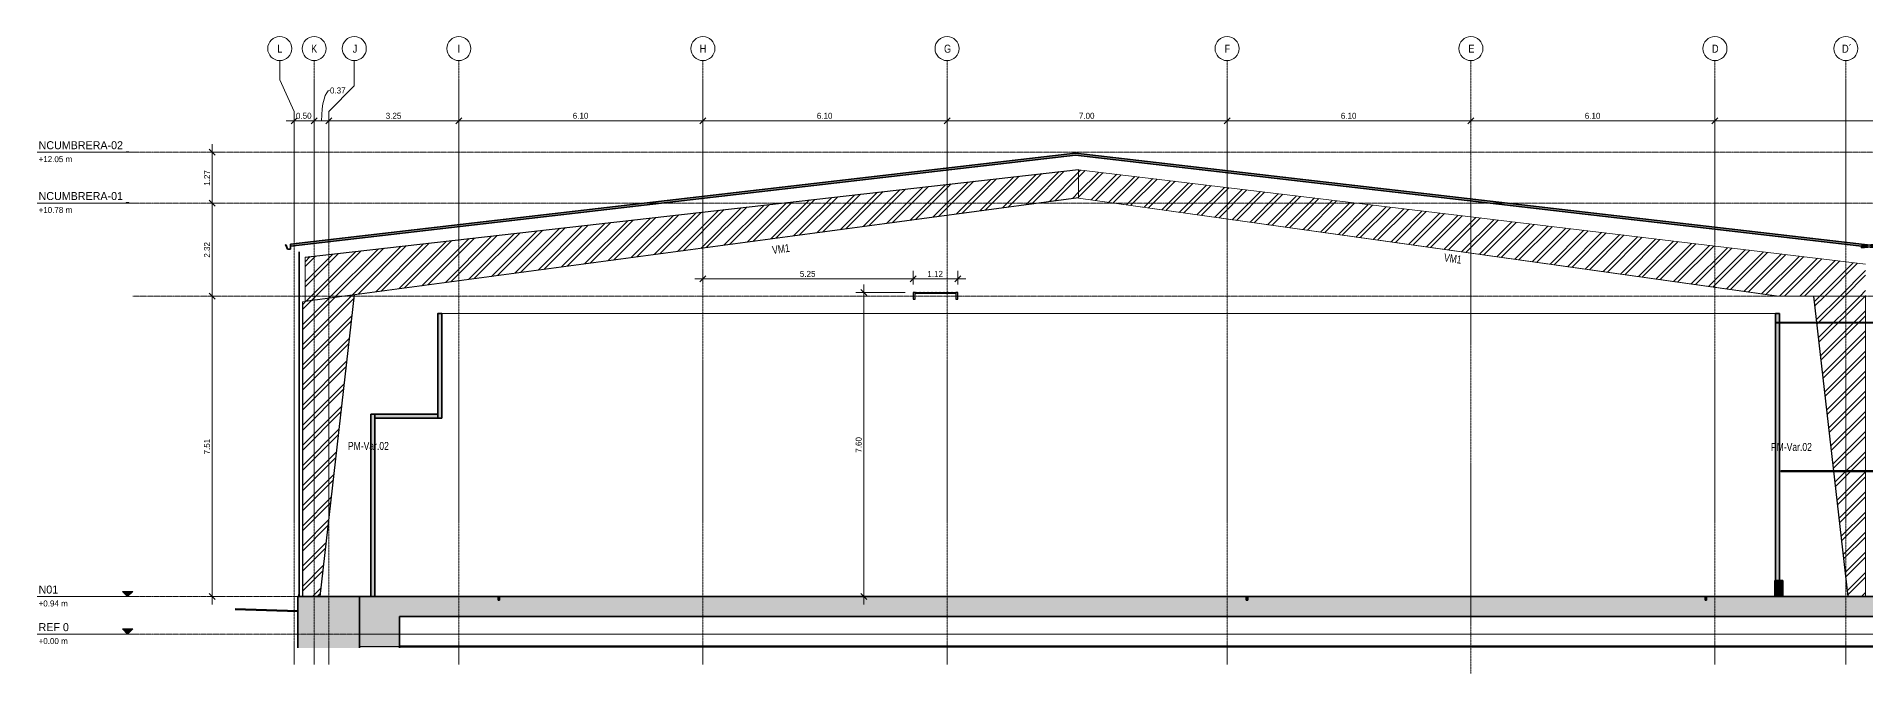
# Model space of a CAD drawing. Header units: centimetres. Extents: x -6751 to 18508, y -134 to 1674.
# Drawn here: x 1095 to 5667, y -98 to 1493 of the extents above; entities that cross this region are included whole.
import ezdxf

# ---------------------------------------------------------------- set-up
doc = ezdxf.new("R2010")
doc.units = ezdxf.units.CM
doc.linetypes.add('Centre', pattern=[3.175, 0.635, -0.475, 1.59, -0.475])
doc.linetypes.add('Grid Line', pattern=[2.2225, 1.27, -0.3175, 0.3175, -0.3175])
for name, color, linetype, lineweight in [('A-ANNO-DIMS', 7, 'Continuous', 9), ('A-ANNO-DIMS-100', 7, 'Continuous', 9), ('A-CLNG', 7, 'Continuous', 9), ('A-FLOR', 7, 'Continuous', 9), ('A-FLOR-LEVL', 7, 'Continuous', 9), ('A-FLOR-PATT', 7, 'Continuous', 35), ('A-GENM', 7, 'Continuous', 9), ('A-ROOF', 7, 'Continuous', 9), ('A-ROOF-MCUT', 7, 'Continuous', 35), ('A-ROOF-PATT', 7, 'Continuous', 35), ('A-WALL', 7, 'Continuous', 9), ('A-WALL-PATT', 7, 'Continuous', 35), ('C-BLDG-PADS', 7, 'Continuous', 9), ('C-TOPO', 7, 'Continuous', 9), ('I-WALL', 7, 'Continuous', 9), ('S-BEAM', 7, 'Continuous', 9), ('S-BEAM-IDEN', 7, 'Continuous', 18), ('S-COLS', 7, 'Continuous', 9), ('S-COLS-IDEN', 7, 'Continuous', 9), ('S-GRID', 7, 'Continuous', 9), ('S-GRID-IDEN', 7, 'Continuous', 9)]:
    doc.layers.add(name, color=color, linetype=linetype, lineweight=lineweight)
doc.styles.add('Century Gothic', font='GOTHIC.TTF', dxfattribs={"height": 20})
doc.styles.add('Century Gothic_1', font='GOTHIC.TTF', dxfattribs={"height": 15})
doc.styles.add('Century Gothic_2', font='GOTHIC.TTF', dxfattribs={"width": 0.8, "height": 20})
doc.styles.add('Saira Condensed', font='SairaCondensed-Regular.ttf', dxfattribs={"height": 20})
doc.dimstyles.new('FCA_N_Cotas_E100', dxfattribs={"dimscale": 30.48, "dimtxt": 15.662524, "dimasz": 0.492126, "dimexe": 0.656168, "dimexo": 0.656168, "dimgap": 0.032808, "dimtad": 1, "dimlfac": 0.01, "dimrnd": 0.01, "dimzin": 0, "dimdsep": 46, "dimtxsty": 'Century Gothic_1', "dimblk1": 'OBLIQUE', "dimblk2": 'OBLIQUE', "dimsah": 1, "dimcen": 0.09, "dimdle": 0.656168, "dimadec": 3, "dimazin": 2, "dimtfac": 1, "dimtdec": 4, "dimtix": 1, "dimtmove": 0, "dimatfit": 3, "dimfxl": 1, "dimtvp": 1, "dimtolj": 1, "dimtzin": 0, "dimarcsym": 2})
doc.dimstyles.new('FCA_N_Cotas_E100_1', dxfattribs={"dimscale": 30.48, "dimtxt": 15.662524, "dimasz": 0.492126, "dimexe": 0.656168, "dimexo": 0.656168, "dimgap": 0.032808, "dimtad": 1, "dimlfac": 0.01, "dimrnd": 0.01, "dimzin": 0, "dimdsep": 46, "dimtxsty": 'Century Gothic_1', "dimblk1": 'OBLIQUE', "dimblk2": 'OBLIQUE', "dimsah": 1, "dimcen": 0.09, "dimdle": 0.656168, "dimadec": 3, "dimazin": 2, "dimtfac": 1, "dimtdec": 4, "dimtix": 1, "dimtmove": 1, "dimatfit": 3, "dimfxl": 1, "dimtvp": 1, "dimtolj": 1, "dimtzin": 0, "dimarcsym": 2})
pattern_1 = [(45, (7115.624, -6.2), (-25.14472, 25.14472), []), (45, (7115.624, 31.9), (-25.14472, 25.14472), [])]

# ---------------------------------------------------------------- blocks, each defined once
blk = doc.blocks.new('PQ_RVR_ARQ-01_ZZ_ZZ_MO_T_A_rvt-2-Elevación Eje 18')
at = {"layer": 'A-FLOR', "true_color": 0xeaeaea}
h = blk.add_hatch(color=254, dxfattribs=at)
h.paths.add_polyline_path([(-2294.2, 777.8), (-2294.4, 778.8), (-2397.1, 778.8), (-2397.1, 777.8), (-2301.4, 777.8)])
h.paths.add_polyline_path([(-1492.9, 777.8), (-1492.9, 778.8), (-2171.9, 778.8), (-2171.9, 777.8), (-1493.4, 777.8)])
h = blk.add_hatch(color=254, dxfattribs=at)
h.paths.add_polyline_path([(-1484.8, 406.9), (-1484.8, 407.9), (-2171.9, 407.9), (-2171.9, 406.9), (-1660.7, 406.9)])
h.paths.add_polyline_path([(-2384, 406.9), (-2251.9, 406.9), (-2252, 407.9), (-2384, 407.9)])
at = {"layer": 'A-FLOR-PATT', "lineweight": 9, "true_color": 0xeaeaea}
blk.add_hatch(color=254, dxfattribs=at).paths.add_polyline_path([(-5899, 540), (-5741.6, 540), (-5741.6, 550), (-5899, 550)])
at = {"layer": 'A-ROOF-PATT', "lineweight": 9, "true_color": 0xeaeaea}
for points in [[(-2152.9, 966.1), (-2152.9, 971.2), (-4147.4, 1201.9), (-6109.6, 974.5), (-6109.6, 969.5), (-4147.4, 1196.9), (-2171.9, 968.3)], [(-247.9, 964), (-247.9, 969.1), (-1206.2, 1077.3), (-2182.3, 970.5), (-2182.3, 965.5), (-1206.2, 1072.3), (-281.8, 967.9)]]:
    blk.add_hatch(color=254, dxfattribs=at).paths.add_polyline_path(points)
at = {"layer": 'A-WALL-PATT', "lineweight": 9, "true_color": 0xeaeaea}
for points in [[(-6088.2, 99), (-6087.7, 99), (-6087.7, 955.5), (-6088.2, 955.5), (-6088.2, 328.7)], [(-5741.6, 540.1), (-5731.6, 540.1), (-5731.6, 801.5), (-5741.6, 801.5), (-5741.6, 691.8)], [(-2397.1, 134), (-2387.1, 134), (-2387.1, 801.5), (-2397.1, 801.5)], [(-5908.4, 94), (-5898.4, 94), (-5898.4, 549.9), (-5908.4, 549.9), (-5908.4, 328.7)], [(-6089.5, 94), (-6087, 94), (-6087, 99), (-6089.5, 99)], [(-2399.1, 94), (-2379.1, 94), (-2379.1, 134), (-2399.1, 134)]]:
    blk.add_hatch(color=254, dxfattribs=at).paths.add_polyline_path(points)
at = {"layer": 'A-WALL-PATT', "lineweight": 9, "true_color": 0xe5e5e5}
h = blk.add_hatch(dxfattribs=at)
h.set_pattern_fill('FP_9', color=254, style=0, pattern_type=2)
h.set_pattern_definition([(90, (-5741.47, -6.2), (-0.15954, 1e-17), [])])
h.paths.add_polyline_path([(-5741.8, 550), (-5741.6, 550), (-5741.6, 801.5), (-5741.8, 801.5), (-5741.8, 691.8)])
at = {"layer": 'A-CLNG', "color": 254, "lineweight": 18, "true_color": 0xe5e5e5}
for q in [(-5731.6, 801.5), (-2397.2, 801.5)]:
    blk.add_line((-2397.1, 801.5), q, dxfattribs=at)
at = {"layer": 'A-FLOR', "color": 254, "lineweight": 35, "true_color": 0xcccccc}
for p, q in [((-1492.9, 778.8), (-2397.1, 778.8)), ((-2397.1, 778.8), (-2397.1, 777.8)), ((-2397.1, 777.8), (-1493.4, 777.8)), ((-5741.6, 550), (-5899, 550)), ((-5899, 550), (-5899, 540)), ((-5741.6, 540), (-5741.6, 550)), ((-5899, 540), (-5741.6, 540)), ((-1484.8, 407.9), (-2384, 407.9)), ((-2384, 407.9), (-2384, 406.9)), ((-2384, 406.9), (-1778.3, 406.9)), ((-5590.7, 94), (-5936.9, 94)), ((-5936.9, 94), (-5936.9, 44)), ((-5590.7, 85.1), (-5590.7, 94)), ((-3720.7, 94), (-5586.7, 94)), ((-5586.7, 94), (-5586.7, 85.1)), ((-3720.7, 85.1), (-3720.7, 94)), ((-2573.5, 94), (-3716.7, 94)), ((-3716.7, 94), (-3716.7, 85.1)), ((-2573.5, 85.1), (-2573.5, 94)), ((-701.2, 94), (-2569.5, 94)), ((-2569.5, 94), (-2569.5, 85.1)), ((-5586.7, 85.1), (-5590.7, 85.1)), ((-3716.7, 85.1), (-3720.7, 85.1)), ((-2569.5, 85.1), (-2573.5, 85.1)), ((-5836.9, 44), (-270.8, 44))]:
    blk.add_line(p, q, dxfattribs=at)
at = {"layer": 'A-FLOR', "color": 254, "true_color": 0xe5e5e5}
blk.add_line((-5899, 550), (-5899, 550), dxfattribs=at)
at = {"layer": 'A-ROOF', "color": 254, "lineweight": 35, "true_color": 0xcccccc}
for p, q in [((-4147.4, 1201.9), (-6109.6, 974.5)), ((-6109.6, 969.5), (-4147.4, 1196.9)), ((-2152.9, 971.2), (-4147.4, 1201.9)), ((-4147.4, 1196.9), (-2152.9, 966.1)), ((-1206.2, 1077.3), (-2182.3, 970.5)), ((-2182.3, 965.5), (-1206.2, 1072.3)), ((-6109.6, 974.5), (-6109.6, 969.5)), ((-2182.3, 970.5), (-2182.3, 965.5))]:
    blk.add_line(p, q, dxfattribs=at)
at = {"layer": 'A-ROOF-MCUT', "color": 254, "true_color": 0xcccccc}
for p, q in [((-6120.9, 973.3), (-6122.1, 973.3)), ((-6122.1, 973.3), (-6122.1, 972)), ((-6122.1, 972), (-6120.9, 972)), ((-6121.8, 972.3), (-6121.8, 972.9)), ((-6121.8, 972.9), (-6120.9, 972.9)), ((-6120.6, 972.3), (-6121.8, 972.3)), ((-6120.9, 972.9), (-6120.9, 973.3)), ((-6120.9, 972), (-6117, 962)), ((-6116.8, 962.4), (-6120.6, 972.3)), ((-6117, 962), (-6109.6, 962)), ((-6109.9, 962.4), (-6116.8, 962.4)), ((-6109.6, 974.5), (-6109.9, 974.5)), ((-6109.9, 974.5), (-6109.9, 962.4)), ((-6109.6, 962), (-6109.6, 974.5))]:
    blk.add_line(p, q, dxfattribs=at)
at = {"layer": 'A-WALL', "color": 254, "lineweight": 35, "true_color": 0xcccccc}
for p, q in [((-6087.7, 955.5), (-6088.2, 955.5)), ((-6088.2, 955.5), (-6088.2, 99)), ((-6087.7, 99), (-6087.7, 955.5)), ((-5936.9, 94), (-6091.2, 94)), ((-6091.2, 94), (-6091.2, -34.4)), ((-6088.2, 99), (-6087.7, 99)), ((-5936.9, -34.4), (-5936.9, 94)), ((-2379.1, 134), (-2399.1, 134)), ((-2399.1, 134), (-2399.1, 94)), ((-2399.1, 94), (-2379.1, 94)), ((-2379.1, 94), (-2379.1, 134)), ((-5936.9, 44), (-5936.9, -34.4)), ((-5836.9, -34.4), (-5836.9, 44))]:
    blk.add_line(p, q, dxfattribs=at)
at = {"layer": 'A-WALL', "color": 254, "true_color": 0xcccccc}
for p, q in [((-6087, 99), (-6089.5, 99)), ((-6089.5, 99), (-6089.5, 94)), ((-6089.5, 94), (-6087, 94)), ((-6087, 94), (-6087, 99))]:
    blk.add_line(p, q, dxfattribs=at)
at = {"layer": 'C-BLDG-PADS', "color": 254, "lineweight": 18, "true_color": 0xdadada}
for p, q in [((-270.8, 0), (-5936.9, 0)), ((-5936.9, 0), (-5936.9, -30.5)), ((-5936.9, -30.5), (-270.8, -30.5))]:
    blk.add_line(p, q, dxfattribs=at)
at = {"layer": 'C-TOPO', "color": 254, "lineweight": 70, "true_color": 0xdadada}
for p, q in [((-6091.2, 57.8), (-6248.2, 62.4)), ((-3582.8, -30.5), (-5836.9, -30.5)), ((-1597.3, -30.5), (-3582.8, -30.5))]:
    blk.add_line(p, q, dxfattribs=at)
at = {"layer": 'C-TOPO', "color": 254, "true_color": 0xdadada}
for p, q in [((-6091.2, 57.8), (-6248.2, 62.4)), ((-3582.8, -30.5), (-5836.9, -30.5)), ((-3582.8, -30.5), (-1597.3, -30.5))]:
    blk.add_line(p, q, dxfattribs=at)
at = {"layer": 'I-WALL', "color": 254, "true_color": 0xcccccc}
blk.add_line((-5741.6, 801.5), (-5741.8, 801.5), dxfattribs=at)
at = {"layer": 'I-WALL', "color": 254, "lineweight": 35, "true_color": 0xcccccc}
for p, q in [((-5731.6, 801.5), (-5741.6, 801.5)), ((-5741.6, 801.5), (-5741.6, 540.1)), ((-5731.6, 540.1), (-5731.6, 801.5)), ((-2387.1, 801.5), (-2397.1, 801.5)), ((-2397.1, 801.5), (-2397.1, 134)), ((-2387.1, 134), (-2387.1, 801.5)), ((-5898.4, 549.9), (-5908.4, 549.9)), ((-5908.4, 549.9), (-5908.4, 94)), ((-5898.4, 94), (-5898.4, 549.9)), ((-5741.6, 540.1), (-5731.6, 540.1)), ((-5908.4, 94), (-5898.4, 94)), ((-2397.1, 134), (-2387.1, 134))]:
    blk.add_line(p, q, dxfattribs=at)
blk = doc.blocks.new('M_RVR_Grating - 1_12 x 1_00-1792500-Elevación Eje 18')
at = {"layer": 'A-GENM', "lineweight": 25}
for p, q in [((-4548.1, 853.8), (-4553.1, 853.8)), ((-4553.1, 853.8), (-4553.1, 836.8)), ((-4553.1, 836.8), (-4548.1, 836.8)), ((-4548.1, 836.8), (-4548.1, 853.8)), ((-4441.1, 853.8), (-4446.1, 853.8)), ((-4446.1, 853.8), (-4446.1, 836.8)), ((-4446.1, 836.8), (-4441.1, 836.8)), ((-4441.1, 836.8), (-4441.1, 853.8))]:
    blk.add_line(p, q, dxfattribs=at)
at = {"layer": 'A-GENM', "color": 8, "true_color": 0x808080}
for p, q in [((-4548.1, 853.8), (-4446.1, 853.8)), ((-4446.1, 851.7), (-4548.1, 851.7))]:
    blk.add_line(p, q, dxfattribs=at)
at = {"layer": 'A-GENM', "lineweight": 25}
for centre, start, end in [((-4546.1, 853.3), 0, 180), ((-4546.1, 853.3), 180, 0), ((-4536.1, 853.3), 0, 180), ((-4536.1, 853.3), 180, 0), ((-4526.1, 853.3), 0, 180), ((-4526.1, 853.3), 180, 0), ((-4516.1, 853.3), 0, 180), ((-4516.1, 853.3), 180, 0), ((-4506.1, 853.3), 0, 180), ((-4506.1, 853.3), 180, 0), ((-4496.1, 853.3), 0, 180), ((-4496.1, 853.3), 180, 0), ((-4486.1, 853.3), 0, 180), ((-4486.1, 853.3), 180, 0), ((-4476.1, 853.3), 0, 180), ((-4476.1, 853.3), 180, 0), ((-4466.1, 853.3), 0, 180), ((-4466.1, 853.3), 180, 0), ((-4456.1, 853.3), 0, 180), ((-4456.1, 853.3), 180, 0), ((-4446.1, 853.3), 0, 180), ((-4446.1, 853.3), 180, 0)]:
    blk.add_arc(centre, 0.5, start, end, dxfattribs=at)
blk = doc.blocks.new('Level - Con_Triangulo-1145637-Elevación Eje 18')
at = {"layer": 'A-FLOR-LEVL', "true_color": 0xe2e2e2}
blk.add_hatch(color=254, dxfattribs=at).paths.add_polyline_path([(-6529.8, 12.9), (-6516.9, 0), (-6504, 12.9)])
at = {"layer": 'A-FLOR-LEVL', "color": 253, "true_color": 0xaaaaaa}
for p, q in [((-6504, 0), (-6742.5, 0)), ((-6529.8, 12.9), (-6504, 12.9)), ((-6516.9, 0), (-6529.8, 12.9)), ((-6504, 12.9), (-6516.9, 0))]:
    blk.add_line(p, q, dxfattribs=at)
blk = doc.blocks.new('Grid - 3mm-1819951-Elevación Eje 18')
at = {"layer": 'S-GRID-IDEN', "color": 253, "true_color": 0xaaaaaa}
blk.add_circle((-1330.8, 1463.5), 30, dxfattribs=at)
blk = doc.blocks.new('DIMBLOCK19-Elevación Eje 18')
at = {"layer": 'A-ANNO-DIMS-100'}
for p, q in [((1718.9, 1282.7), (1788.9, 1282.7)), ((1738.9, 1282.7), (1738.9, 1302.7)), ((1738.9, 1282.7), (1738.9, 1273.3)), ((1788.9, 1282.7), (1788.9, 1302.7)), ((1788.9, 1282.7), (1788.9, 1273.3))]:
    blk.add_line(p, q, dxfattribs=at)
at = {"layer": 'A-ANNO-DIMS-100', "lineweight": 35}
for p, q in [((1738.9, 1282.7), (1731.4, 1275.2)), ((1738.9, 1282.7), (1746.4, 1290.2)), ((1788.9, 1282.7), (1781.4, 1275.2)), ((1788.9, 1282.7), (1796.4, 1290.2))]:
    blk.add_line(p, q, dxfattribs=at)
at = {"layer": 'A-ANNO-DIMS-100', "color": 0, "insert": (1743.5, 1303), "char_height": 15, "width": 48.927, "attachment_point": 1, "line_spacing_factor": 0.984502, "style": 'Century Gothic_1'}
blk.add_mtext('0.50', dxfattribs=at)
blk = doc.blocks.new('_Oblique')
at = {"color": 0, "linetype": 'ByBlock', "lineweight": -2}
blk.add_line((-0.5, -0.5), (0.5, 0.5), dxfattribs=at)
blk = doc.blocks.new('DIMBLOCK20-Elevación Eje 18')
at = {"layer": 'A-ANNO-DIMS-100', "lineweight": 35}
for p, q in [((1788.9, 1282.7), (1781.4, 1275.2)), ((1788.9, 1282.7), (1796.4, 1290.2)), ((1825.8, 1282.7), (1818.3, 1275.2)), ((1825.8, 1282.7), (1833.3, 1290.2))]:
    blk.add_line(p, q, dxfattribs=at)
at = {"layer": 'A-ANNO-DIMS-100'}
for p, q in [((1788.9, 1282.7), (1788.9, 1302.7)), ((1788.9, 1282.7), (1825.8, 1282.7)), ((1788.9, 1282.7), (1788.9, 1273.3)), ((1825.8, 1282.7), (1825.8, 1302.7)), ((1825.8, 1282.7), (1825.8, 1273.3))]:
    blk.add_line(p, q, dxfattribs=at)
blk.add_ellipse((1828.5, 1282.7), major_axis=(0, 76.6), ratio=0.27518, start_param=0, end_param=1.570796, dxfattribs=at)
at = {"layer": 'A-ANNO-DIMS-100', "color": 0, "insert": (1828.5, 1366.3), "char_height": 15, "width": 48.927, "attachment_point": 1, "line_spacing_factor": 0.984502, "style": 'Century Gothic_1'}
blk.add_mtext('0.37', dxfattribs=at)
blk = doc.blocks.new('DIMBLOCK21-Elevación Eje 18')
at = {"layer": 'A-ANNO-DIMS-100', "lineweight": 35}
for p, q in [((1825.8, 1282.7), (1818.3, 1275.2)), ((1825.8, 1282.7), (1833.3, 1290.2)), ((2150.8, 1282.7), (2143.3, 1275.2)), ((2150.8, 1282.7), (2158.3, 1290.2))]:
    blk.add_line(p, q, dxfattribs=at)
at = {"layer": 'A-ANNO-DIMS-100'}
for p, q in [((1825.8, 1282.7), (1825.8, 1302.7)), ((1825.8, 1282.7), (2150.8, 1282.7)), ((1825.8, 1282.7), (1825.8, 1273.3)), ((2150.8, 1282.7), (2150.8, 1302.7)), ((2150.8, 1282.7), (2150.8, 1273.3))]:
    blk.add_line(p, q, dxfattribs=at)
at = {"layer": 'A-ANNO-DIMS-100', "color": 0, "insert": (1967.9, 1303), "char_height": 15, "width": 48.927, "attachment_point": 1, "line_spacing_factor": 0.984502, "style": 'Century Gothic_1'}
blk.add_mtext('3.25', dxfattribs=at)
blk = doc.blocks.new('DIMBLOCK22-Elevación Eje 18')
at = {"layer": 'A-ANNO-DIMS-100', "lineweight": 35}
for p, q in [((2150.8, 1282.7), (2143.3, 1275.2)), ((2150.8, 1282.7), (2158.3, 1290.2)), ((2760.8, 1282.7), (2753.3, 1275.2)), ((2760.8, 1282.7), (2768.3, 1290.2))]:
    blk.add_line(p, q, dxfattribs=at)
at = {"layer": 'A-ANNO-DIMS-100'}
for p, q in [((2150.8, 1282.7), (2150.8, 1302.7)), ((2150.8, 1282.7), (2760.8, 1282.7)), ((2150.8, 1282.7), (2150.8, 1273.3)), ((2760.8, 1282.7), (2760.8, 1302.7)), ((2760.8, 1282.7), (2760.8, 1273.3))]:
    blk.add_line(p, q, dxfattribs=at)
at = {"layer": 'A-ANNO-DIMS-100', "color": 0, "insert": (2435.4, 1303), "char_height": 15, "width": 48.927, "attachment_point": 1, "line_spacing_factor": 0.984502, "style": 'Century Gothic_1'}
blk.add_mtext('6.10', dxfattribs=at)
blk = doc.blocks.new('DIMBLOCK23-Elevación Eje 18')
at = {"layer": 'A-ANNO-DIMS-100', "lineweight": 35}
for p, q in [((2760.8, 1282.7), (2753.3, 1275.2)), ((2760.8, 1282.7), (2768.3, 1290.2)), ((3371.1, 1282.7), (3363.6, 1275.2)), ((3371.1, 1282.7), (3378.6, 1290.2))]:
    blk.add_line(p, q, dxfattribs=at)
at = {"layer": 'A-ANNO-DIMS-100'}
for p, q in [((2760.8, 1282.7), (2760.8, 1302.7)), ((2760.8, 1282.7), (3371.1, 1282.7)), ((2760.8, 1282.7), (2760.8, 1273.3)), ((3371.1, 1282.7), (3371.1, 1302.7)), ((3371.1, 1282.7), (3371.1, 1273.3))]:
    blk.add_line(p, q, dxfattribs=at)
at = {"layer": 'A-ANNO-DIMS-100', "color": 0, "insert": (3045.6, 1303), "char_height": 15, "width": 48.927, "attachment_point": 1, "line_spacing_factor": 0.984502, "style": 'Century Gothic_1'}
blk.add_mtext('6.10', dxfattribs=at)
blk = doc.blocks.new('DIMBLOCK24-Elevación Eje 18')
at = {"layer": 'A-ANNO-DIMS-100', "lineweight": 35}
for p, q in [((3371.1, 1282.7), (3363.6, 1275.2)), ((3371.1, 1282.7), (3378.6, 1290.2)), ((4071.1, 1282.7), (4063.6, 1275.2)), ((4071.1, 1282.7), (4078.6, 1290.2))]:
    blk.add_line(p, q, dxfattribs=at)
at = {"layer": 'A-ANNO-DIMS-100'}
for p, q in [((3371.1, 1282.7), (3371.1, 1302.7)), ((3371.1, 1282.7), (4071.1, 1282.7)), ((3371.1, 1282.7), (3371.1, 1273.3)), ((4071.1, 1282.7), (4071.1, 1302.7)), ((4071.1, 1282.7), (4071.1, 1273.3))]:
    blk.add_line(p, q, dxfattribs=at)
at = {"layer": 'A-ANNO-DIMS-100', "color": 0, "insert": (3700.7, 1303), "char_height": 15, "width": 48.927, "attachment_point": 1, "line_spacing_factor": 0.984502, "style": 'Century Gothic_1'}
blk.add_mtext('7.00', dxfattribs=at)
blk = doc.blocks.new('DIMBLOCK25-Elevación Eje 18')
at = {"layer": 'A-ANNO-DIMS-100', "lineweight": 35}
for p, q in [((4071.1, 1282.7), (4063.6, 1275.2)), ((4071.1, 1282.7), (4078.6, 1290.2)), ((4680.7, 1282.7), (4673.2, 1275.2)), ((4680.7, 1282.7), (4688.2, 1290.2))]:
    blk.add_line(p, q, dxfattribs=at)
at = {"layer": 'A-ANNO-DIMS-100'}
for p, q in [((4071.1, 1282.7), (4071.1, 1302.7)), ((4071.1, 1282.7), (4680.7, 1282.7)), ((4071.1, 1282.7), (4071.1, 1273.3)), ((4680.7, 1282.7), (4680.7, 1302.7)), ((4680.7, 1282.7), (4680.7, 1273.3))]:
    blk.add_line(p, q, dxfattribs=at)
at = {"layer": 'A-ANNO-DIMS-100', "color": 0, "insert": (4355.5, 1303), "char_height": 15, "width": 48.927, "attachment_point": 1, "line_spacing_factor": 0.984502, "style": 'Century Gothic_1'}
blk.add_mtext('6.10', dxfattribs=at)
blk = doc.blocks.new('DIMBLOCK26-Elevación Eje 18')
at = {"layer": 'A-ANNO-DIMS-100', "lineweight": 35}
for p, q in [((4680.7, 1282.7), (4673.2, 1275.2)), ((4680.7, 1282.7), (4688.2, 1290.2)), ((5290.7, 1282.7), (5283.2, 1275.2)), ((5290.7, 1282.7), (5298.2, 1290.2))]:
    blk.add_line(p, q, dxfattribs=at)
at = {"layer": 'A-ANNO-DIMS-100'}
for p, q in [((4680.7, 1282.7), (4680.7, 1302.7)), ((4680.7, 1282.7), (5290.7, 1282.7)), ((4680.7, 1282.7), (4680.7, 1273.3)), ((5290.7, 1282.7), (5290.7, 1302.7)), ((5290.7, 1282.7), (5290.7, 1273.3))]:
    blk.add_line(p, q, dxfattribs=at)
at = {"layer": 'A-ANNO-DIMS-100', "color": 0, "insert": (4965.3, 1303), "char_height": 15, "width": 48.927, "attachment_point": 1, "line_spacing_factor": 0.984502, "style": 'Century Gothic_1'}
blk.add_mtext('6.10', dxfattribs=at)
blk = doc.blocks.new('DIMBLOCK27-Elevación Eje 18')
at = {"layer": 'A-ANNO-DIMS-100', "lineweight": 35}
for p, q in [((5290.7, 1282.7), (5283.2, 1275.2)), ((5290.7, 1282.7), (5298.2, 1290.2)), ((6508.6, 1282.7), (6501.1, 1275.2)), ((6508.6, 1282.7), (6516.1, 1290.2))]:
    blk.add_line(p, q, dxfattribs=at)
at = {"layer": 'A-ANNO-DIMS-100'}
for p, q in [((5290.7, 1282.7), (5290.7, 1302.7)), ((5290.7, 1282.7), (6508.6, 1282.7)), ((5290.7, 1282.7), (5290.7, 1273.3)), ((6508.6, 1282.7), (6508.6, 1302.7)), ((6508.6, 1282.7), (6508.6, 1273.3))]:
    blk.add_line(p, q, dxfattribs=at)
at = {"layer": 'A-ANNO-DIMS-100', "color": 0, "insert": (5873.4, 1303), "char_height": 15, "width": 62.948, "attachment_point": 1, "line_spacing_factor": 0.984502, "style": 'Century Gothic_1'}
blk.add_mtext('12.18', dxfattribs=at)
blk = doc.blocks.new('DIMBLOCK31-Elevación Eje 18')
at = {"layer": 'A-ANNO-DIMS-100'}
for p, q in [((1533.8, 1204.5), (1524.4, 1204.5)), ((1533.8, 1224.5), (1533.8, 1077.5)), ((1533.8, 1204.5), (1553.8, 1204.5)), ((1533.8, 1077.5), (1524.4, 1077.5)), ((1533.8, 1077.5), (1553.8, 1077.5))]:
    blk.add_line(p, q, dxfattribs=at)
at = {"layer": 'A-ANNO-DIMS-100', "lineweight": 35}
for p, q in [((1533.8, 1204.5), (1526.3, 1212)), ((1533.8, 1204.5), (1541.3, 1197)), ((1533.8, 1077.5), (1526.3, 1085)), ((1533.8, 1077.5), (1541.3, 1070))]:
    blk.add_line(p, q, dxfattribs=at)
at = {"layer": 'A-ANNO-DIMS-100', "color": 0, "insert": (1513.6, 1120.6), "char_height": 15, "width": 48.927, "attachment_point": 1, "rotation": 90, "line_spacing_factor": 0.984502, "style": 'Century Gothic_1'}
blk.add_mtext('1.27', dxfattribs=at)
blk = doc.blocks.new('DIMBLOCK32-Elevación Eje 18')
at = {"layer": 'A-ANNO-DIMS-100'}
for p, q in [((1533.8, 1077.5), (1524.4, 1077.5)), ((1533.8, 1077.5), (1533.8, 845.1)), ((1533.8, 1077.5), (1553.8, 1077.5)), ((1533.8, 845.1), (1524.4, 845.1)), ((1533.8, 845.1), (1553.8, 845.1))]:
    blk.add_line(p, q, dxfattribs=at)
at = {"layer": 'A-ANNO-DIMS-100', "lineweight": 35}
for p, q in [((1533.8, 1077.5), (1526.3, 1085)), ((1533.8, 1077.5), (1541.3, 1070)), ((1533.8, 845.1), (1526.3, 852.6)), ((1533.8, 845.1), (1541.3, 837.6))]:
    blk.add_line(p, q, dxfattribs=at)
at = {"layer": 'A-ANNO-DIMS-100', "color": 0, "insert": (1513.6, 940.9), "char_height": 15, "width": 48.927, "attachment_point": 1, "rotation": 90, "line_spacing_factor": 0.984502, "style": 'Century Gothic_1'}
blk.add_mtext('2.32', dxfattribs=at)
blk = doc.blocks.new('DIMBLOCK33-Elevación Eje 18')
at = {"layer": 'A-ANNO-DIMS-100'}
for p, q in [((1533.8, 845.1), (1524.4, 845.1)), ((1533.8, 845.1), (1533.8, 74)), ((1533.8, 845.1), (1553.8, 845.1)), ((1533.8, 94), (1524.4, 94)), ((1533.8, 94), (1553.8, 94))]:
    blk.add_line(p, q, dxfattribs=at)
at = {"layer": 'A-ANNO-DIMS-100', "lineweight": 35}
for p, q in [((1533.8, 845.1), (1526.3, 852.6)), ((1533.8, 845.1), (1541.3, 837.6)), ((1533.8, 94), (1526.3, 101.5)), ((1533.8, 94), (1541.3, 86.5))]:
    blk.add_line(p, q, dxfattribs=at)
at = {"layer": 'A-ANNO-DIMS-100', "color": 0, "insert": (1513.6, 449.2), "char_height": 15, "width": 48.927, "attachment_point": 1, "rotation": 90, "line_spacing_factor": 0.984502, "style": 'Century Gothic_1'}
blk.add_mtext('7.51', dxfattribs=at)
blk = doc.blocks.new('DIMBLOCK34-Elevación Eje 18')
at = {"layer": 'A-ANNO-DIMS-100'}
for p, q in [((2740.8, 887.7), (3286.3, 887.7)), ((2760.8, 887.7), (2760.8, 907.7)), ((2760.8, 887.7), (2760.8, 878.3)), ((3286.3, 887.7), (3286.3, 907.7)), ((3286.3, 887.7), (3286.3, 873.8))]:
    blk.add_line(p, q, dxfattribs=at)
at = {"layer": 'A-ANNO-DIMS-100', "lineweight": 35}
for p, q in [((2760.8, 887.7), (2753.3, 880.2)), ((2760.8, 887.7), (2768.3, 895.2)), ((3286.3, 887.7), (3278.8, 880.2)), ((3286.3, 887.7), (3293.8, 895.2))]:
    blk.add_line(p, q, dxfattribs=at)
at = {"layer": 'A-ANNO-DIMS-100', "color": 0, "insert": (3003.2, 907.9), "char_height": 15, "width": 48.927, "attachment_point": 1, "line_spacing_factor": 0.984502, "style": 'Century Gothic_1'}
blk.add_mtext('5.25', dxfattribs=at)
blk = doc.blocks.new('DIMBLOCK35-Elevación Eje 18')
at = {"layer": 'A-ANNO-DIMS-100', "lineweight": 35}
for p, q in [((3286.3, 887.7), (3278.8, 880.2)), ((3286.3, 887.7), (3293.8, 895.2)), ((3398.3, 887.7), (3390.8, 880.2)), ((3398.3, 887.7), (3405.8, 895.2))]:
    blk.add_line(p, q, dxfattribs=at)
at = {"layer": 'A-ANNO-DIMS-100'}
for p, q in [((3286.3, 887.7), (3286.3, 907.7)), ((3286.3, 887.7), (3418.3, 887.7)), ((3286.3, 887.7), (3286.3, 873.8)), ((3398.3, 887.7), (3398.3, 907.7)), ((3398.3, 887.7), (3398.3, 873.8))]:
    blk.add_line(p, q, dxfattribs=at)
at = {"layer": 'A-ANNO-DIMS-100', "color": 0, "insert": (3321.9, 907.9), "char_height": 15, "width": 48.927, "attachment_point": 1, "line_spacing_factor": 0.984502, "style": 'Century Gothic_1'}
blk.add_mtext('1.12', dxfattribs=at)
blk = doc.blocks.new('DIMBLOCK36-Elevación Eje 18')
at = {"layer": 'A-ANNO-DIMS-100'}
for p, q in [((3162.8, 873.8), (3162.8, 74)), ((3162.8, 853.8), (3142.8, 853.8)), ((3162.8, 853.8), (3266.3, 853.8)), ((3162.8, 94), (3153.4, 94)), ((3162.8, 94), (3182.8, 94))]:
    blk.add_line(p, q, dxfattribs=at)
at = {"layer": 'A-ANNO-DIMS-100', "lineweight": 35}
for p, q in [((3162.8, 853.8), (3155.3, 861.3)), ((3162.8, 853.8), (3170.3, 846.3)), ((3162.8, 94), (3155.3, 101.5)), ((3162.8, 94), (3170.3, 86.5))]:
    blk.add_line(p, q, dxfattribs=at)
at = {"layer": 'A-ANNO-DIMS-100', "color": 0, "insert": (3142.5, 453.5), "char_height": 15, "width": 48.927, "attachment_point": 1, "rotation": 90, "line_spacing_factor": 0.984502, "style": 'Century Gothic_1'}
blk.add_mtext('7.60', dxfattribs=at)

msp = doc.modelspace()

# ---------------------------------------------------------------- hatches: boundary and pattern name
at = {"layer": 'A-FLOR-PATT', "lineweight": 9, "true_color": 0x9a9a9a}
msp.add_hatch(color=253, dxfattribs=at).paths.add_polyline_path([(7557.556, 44), (7587.921, 44), (7587.921, 94), (1955.641, 94), (1955.641, 44), (7516.77, 44)])
at = {"layer": 'A-WALL-PATT', "lineweight": 9, "true_color": 0x9a9a9a}
for points in [[(1803.417, -34.449), (1902.455, -34.449), (1902.455, 94), (1748.155, 94), (1748.155, -34.449), (1782.282, -34.449)], [(2002.455, -34.449), (2002.455, 44), (1955.641, 44), (1955.641, 94), (1902.455, 94), (1902.455, -34.449), (1994.71, -34.449)]]:
    msp.add_hatch(color=253, dxfattribs=at).paths.add_polyline_path(points)
at = {"layer": 'S-BEAM', "true_color": 0xc0c0c0}
h = msp.add_hatch(dxfattribs=at)
h.set_pattern_fill('FP_10', color=9, style=0, pattern_type=2)
h.set_pattern_definition(pattern_1)
h.paths.add_polyline_path([(1766.314, 941.536), (3699.998, 1160.865), (3699.998, 1161.45), (1766.314, 942.122)])
h = msp.add_hatch(dxfattribs=at)
h.set_pattern_fill('FP_10', color=9, style=0, pattern_type=2)
h.set_pattern_definition(pattern_1)
h.paths.add_polyline_path([(1766.314, 832.246), (3699.998, 1091.379), (3699.998, 1160.865), (1766.314, 941.536), (1766.314, 848.088)])
h = msp.add_hatch(dxfattribs=at)
h.set_pattern_fill('FP_10', color=9, style=0, pattern_type=2)
h.set_pattern_definition(pattern_1)
h.paths.add_polyline_path([(5667.438, 924.343), (5667.438, 924.929), (3699.998, 1160.69), (3699.998, 1160.104), (4649.526, 1046.321)])
h = msp.add_hatch(dxfattribs=at)
h.set_pattern_fill('FP_10', color=9, style=0, pattern_type=2)
h.set_pattern_definition(pattern_1)
h.paths.add_polyline_path([(5537.438, 845.103), (5667.438, 845.103), (5667.438, 924.343), (3699.998, 1160.104), (3699.998, 1090), (5450.482, 845.103)])
h = msp.add_hatch(dxfattribs=at)
h.set_pattern_fill('FP_10', color=9, style=0, pattern_type=2)
h.set_pattern_definition(pattern_1)
h.paths.add_polyline_path([(1766.314, 831.659), (3699.998, 1090.791), (3699.998, 1091.379), (1766.314, 832.246)])
h = msp.add_hatch(dxfattribs=at)
h.set_pattern_fill('FP_10', color=9, style=0, pattern_type=2)
h.set_pattern_definition(pattern_1)
h.paths.add_polyline_path([(5450.482, 845.103), (3699.998, 1090), (3699.998, 1089.412), (5446.28, 845.103)])
at = {"layer": 'S-COLS', "true_color": 0xc0c0c0}
h = msp.add_hatch(dxfattribs=at)
h.set_pattern_fill('FP_10', color=9, style=0, pattern_type=2)
h.set_pattern_definition(pattern_1)
h.paths.add_polyline_path([(1760.321, 94), (1760.321, 830.856), (1759.739, 830.778), (1759.739, 94)])
h = msp.add_hatch(dxfattribs=at)
h.set_pattern_fill('FP_10', color=9, style=0, pattern_type=2)
h.set_pattern_definition(pattern_1)
h.paths.add_polyline_path([(1782.282, 94), (1803.417, 94), (1888.909, 848.088), (1760.321, 830.856), (1760.321, 94)])
h = msp.add_hatch(dxfattribs=at)
h.set_pattern_fill('FP_10', color=9, style=0, pattern_type=2)
h.set_pattern_definition(pattern_1)
h.paths.add_polyline_path([(1803.999, 94), (1889.5, 848.167), (1888.909, 848.088), (1803.417, 94)])
h = msp.add_hatch(dxfattribs=at)
h.set_pattern_fill('FP_10', color=9, style=0, pattern_type=2)
h.set_pattern_definition(pattern_1)
h.paths.add_polyline_path([(5623.76, 94), (5538.02, 845.103), (5537.438, 845.103), (5623.178, 94)])
h = msp.add_hatch(dxfattribs=at)
h.set_pattern_fill('FP_10', color=9, style=0, pattern_type=2)
h.set_pattern_definition(pattern_1)
h.paths.add_polyline_path([(5666.856, 94), (5666.856, 845.103), (5538.02, 845.103), (5623.76, 94)])

# ---------------------------------------------------------------- linework, layer by layer
at = {"layer": 'A-FLOR', "lineweight": 35}
for p, q in [((5623.178, 94), (1955.641, 94)), ((2002.455, 44), (7587.921, 44))]:
    msp.add_line(p, q, dxfattribs=at)
at = {"layer": 'A-FLOR-LEVL', "color": 253, "linetype": 'Centre', "true_color": 0xaaaaaa}
for p, q in [((7963.878, 845.103), (1335.325, 845.103)), ((1335.325, 94), (7963.878, 94)), ((1335.325, 0), (7963.878, 0))]:
    msp.add_line(p, q, dxfattribs=at)
at = {"layer": 'A-WALL', "lineweight": 35}
for p, q in [((1759.739, 94), (1748.155, 94)), ((1748.155, 94), (1748.155, -34.449)), ((1955.641, 94), (1803.999, 94)), ((1902.455, -34.449), (1902.455, 94)), ((2002.455, -34.449), (2002.455, 44))]:
    msp.add_line(p, q, dxfattribs=at)
at = {"layer": 'S-BEAM'}
for p, q in [((3699.998, 1161.45), (1766.314, 942.122)), ((3699.998, 1160.865), (1766.314, 941.536)), ((3699.998, 1161.45), (3699.998, 1160.865)), ((3699.998, 1160.865), (3699.998, 1160.69)), ((3699.998, 1160.104), (3699.998, 1160.69)), ((5667.438, 924.929), (3699.998, 1160.69)), ((3699.998, 1160.104), (3699.998, 1091.379)), ((3699.998, 1160.104), (3699.998, 1091.379)), ((5667.438, 924.343), (3699.998, 1160.104)), ((3699.998, 1091.379), (1766.314, 832.246)), ((3699.998, 1090.791), (1889.5, 848.167)), ((3699.998, 1091.379), (3699.998, 1090.791)), ((3699.998, 1090.791), (3699.998, 1090)), ((3699.998, 1090), (5450.482, 845.103)), ((3699.998, 1090), (3699.998, 1089.412)), ((3699.998, 1089.412), (5446.28, 845.103)), ((1766.314, 942.122), (1766.314, 941.536)), ((1766.314, 941.536), (1766.314, 832.246)), ((1888.909, 848.088), (1766.314, 831.659)), ((1766.314, 832.246), (1766.314, 831.659)), ((5450.482, 845.103), (5446.28, 845.103)), ((5537.438, 845.103), (5450.482, 845.103))]:
    msp.add_line(p, q, dxfattribs=at)
at = {"layer": 'S-COLS'}
for p, q in [((1760.321, 830.856), (1759.739, 830.778)), ((1759.739, 830.778), (1759.739, 94)), ((1766.314, 831.659), (1760.321, 830.856)), ((1760.321, 830.856), (1760.321, 94)), ((1888.909, 848.088), (1803.417, 94)), ((1889.5, 848.167), (1803.999, 94)), ((1889.5, 848.167), (1888.909, 848.088)), ((5538.02, 845.103), (5537.438, 845.103)), ((5537.438, 845.103), (5623.178, 94)), ((5666.856, 845.103), (5538.02, 845.103)), ((5538.02, 845.103), (5623.76, 94)), ((5666.856, 845.103), (5666.856, 94)), ((1760.321, 94), (1759.739, 94)), ((1803.417, 94), (1760.321, 94)), ((1803.999, 94), (1803.417, 94)), ((5623.76, 94), (5623.178, 94)), ((5666.856, 94), (5623.76, 94))]:
    msp.add_line(p, q, dxfattribs=at)
at = {"layer": 'S-GRID', "color": 253, "true_color": 0xaaaaaa}
for p, q in [((1702.932, 1385.298), (1702.932, 1433.49)), ((1889.334, 1369.99), (1889.334, 1433.49)), ((1738.929, 1306.49), (1702.932, 1385.298)), ((1825.834, 1306.49), (1889.334, 1369.99))]:
    msp.add_line(p, q, dxfattribs=at)
at = {"layer": 'S-GRID', "color": 253, "linetype": 'Grid Line', "true_color": 0xaaaaaa}
for p, q in [((1788.929, -75.48), (1788.929, 1433.49)), ((2150.834, -75.48), (2150.834, 1433.49)), ((2760.834, -75.48), (2760.834, 1433.49)), ((3371.115, -75.48), (3371.115, 1433.49)), ((4071.115, -75.48), (4071.115, 1433.49)), ((4680.711, -98.157), (4680.711, 1433.49)), ((5290.711, -75.48), (5290.711, 1433.49)), ((5617.997, -75.48), (5617.997, 1433.49)), ((1738.929, -75.48), (1738.929, 1306.49)), ((1825.834, -75.48), (1825.834, 1306.49))]:
    msp.add_line(p, q, dxfattribs=at)

# ---------------------------------------------------------------- block references
at = {"lineweight": 5}
msp.add_blockref('PQ_RVR_ARQ-01_ZZ_ZZ_MO_T_A_rvt-2-Elevación Eje 18', (7839.373, 0), dxfattribs=at)
at = {"layer": 'A-FLOR-LEVL', "color": 253, "true_color": 0xaaaaaa}
for p in [(7839.373, 1204.505), (7839.373, 1077.508), (7839.373, 94), (7839.373, 0)]:
    msp.add_blockref('Level - Con_Triangulo-1145637-Elevación Eje 18', p, dxfattribs=at)
at = {"layer": 'A-GENM', "color": 8, "true_color": 0x808080}
msp.add_blockref('M_RVR_Grating - 1_12 x 1_00-1792500-Elevación Eje 18', (7839.373, 0), dxfattribs=at)
at = {"layer": 'S-GRID-IDEN', "color": 253, "true_color": 0xaaaaaa}
for p in [(3033.705, 0), (3119.702, 0), (3220.107, 0), (3481.607, 0), (4091.607, 0), (4701.888, 0), (5401.888, 0), (6011.484, 0), (6621.484, 0), (6948.77, 0)]:
    msp.add_blockref('Grid - 3mm-1819951-Elevación Eje 18', p, dxfattribs=at)

# ---------------------------------------------------------------- texts
at = {"layer": 'S-BEAM-IDEN', "lineweight": 9, "char_height": 20, "width": 60.2869, "attachment_point": 1, "style": 'Century Gothic_2'}
for insert, rotation in [((2932.73, 969.726), 7.632724), ((4615.054, 951.466), 352.035866)]:
    msp.add_mtext('VM1', dxfattribs=dict(at, insert=insert, rotation=rotation))
at = {"layer": 'S-COLS-IDEN', "char_height": 20, "width": 134.6835, "attachment_point": 1, "style": 'Century Gothic_2'}
for insert in [(1873.444, 480.34), (5430.743, 477.757)]:
    msp.add_mtext('PM-Var.02', dxfattribs=dict(at, insert=insert))
at = {"layer": 'S-GRID-IDEN', "color": 253, "true_color": 0xaaaaaa, "char_height": 20, "attachment_point": 1, "style": 'Saira Condensed'}
for s, insert, width in [('L', (1697.008, 1473.17), 13.62869), ('K', (1781.355, 1473.17), 17.63712), ('J', (1885.361, 1473.17), 8.81856), ('I', (2147.211, 1473.17), 8.01687), ('H', (2752.611, 1473.17), 19.2405), ('G', (3363.541, 1473.17), 17.63712), ('F', (4064.841, 1473.17), 14.43037), ('E', (4674.137, 1473.17), 15.23206), ('D', (5283.137, 1473.17), 17.63712), ('D´', (5608.424, 1473.17), 22.44725)]:
    msp.add_mtext(s, dxfattribs=dict(at, insert=insert, width=width))

# ---------------------------------------------------------------- dimensions: what is measured, and where the dimension line sits
at = {"layer": 'A-ANNO-DIMS'}
dim = msp.add_linear_dim(base=(1825.834, 1282.733), p1=(1788.929, 1293.34), p2=(1825.834, 1293.34), dimstyle='FCA_N_Cotas_E100_1', override={"dimpost": '<>', "dimfxl": 36.905634}, dxfattribs=at)
dim.commit()
dim.dimension.update_dxf_attribs({"geometry": 'DIMBLOCK20-Elevación Eje 18', "text_midpoint": (1852.937, 1356.303), "dimtype": 160})
for base, p1, p2, override, picture, middle in [((1788.929, 1282.733), (1738.929, 1293.34), (1788.929, 1293.34), {"dimpost": '<>', "dimfxl": 50}, 'DIMBLOCK19-Elevación Eje 18', (1763.929, 1291.611)), ((2150.834, 1282.733), (1825.834, 1293.34), (2150.834, 1293.34), {"dimpost": '<>', "dimfxl": 325}, 'DIMBLOCK21-Elevación Eje 18', (1988.334, 1291.611)), ((2760.834, 1282.733), (2150.834, 1293.34), (2760.834, 1293.34), {"dimpost": '<>', "dimfxl": 610}, 'DIMBLOCK22-Elevación Eje 18', (2455.834, 1291.611)), ((3371.115, 1282.733), (2760.834, 1293.34), (3371.115, 1293.34), {"dimpost": '<>', "dimfxl": 610.280405}, 'DIMBLOCK23-Elevación Eje 18', (3065.974, 1291.611)), ((4071.115, 1282.733), (3371.115, 1293.34), (4071.115, 1293.34), {"dimpost": '<>', "dimfxl": 700}, 'DIMBLOCK24-Elevación Eje 18', (3721.115, 1291.611)), ((4680.711, 1282.733), (4071.115, 1293.34), (4680.711, 1293.34), {"dimpost": '<>', "dimfxl": 609.596326}, 'DIMBLOCK25-Elevación Eje 18', (4375.913, 1291.611)), ((5290.711, 1282.733), (4680.711, 1293.34), (5290.711, 1293.34), {"dimpost": '<>', "dimfxl": 610}, 'DIMBLOCK26-Elevación Eje 18', (4985.711, 1291.611)), ((6508.6, 1282.733), (5290.711, 1293.34), (6508.6, 1293.34), {"dimpost": '<>', "dimfxl": 1217.889225}, 'DIMBLOCK27-Elevación Eje 18', (5899.656, 1291.611)), ((3286.284, 887.685), (2760.834, 898.292), (3286.284, 853.779), {"dimpost": '<>', "dimfxl": 527.331842}, 'DIMBLOCK34-Elevación Eje 18', (3023.559, 896.562)), ((3398.284, 887.685), (3286.284, 853.779), (3398.284, 853.779), {"dimpost": '<>', "dimfxl": 112}, 'DIMBLOCK35-Elevación Eje 18', (3342.284, 896.516))]:
    dim = msp.add_linear_dim(base=base, p1=p1, p2=p2, dimstyle='FCA_N_Cotas_E100', override=override, dxfattribs=at)
    dim.commit()
    dim.dimension.update_dxf_attribs({"geometry": picture, "text_midpoint": middle})
for base, p1, p2, override, picture, middle in [((1533.831, 1077.508), (1544.438, 1204.505), (1544.438, 1077.508), {"dimpost": '<>', "dimfxl": 126.997085}, 'DIMBLOCK31-Elevación Eje 18', (1524.954, 1141.007)), ((1533.831, 845.103), (1544.438, 1077.508), (1544.438, 845.103), {"dimpost": '<>', "dimfxl": 232.405176}, 'DIMBLOCK32-Elevación Eje 18', (1524.954, 961.305)), ((3162.764, 94), (3286.284, 853.779), (3173.371, 94), {"dimpost": '<>', "dimfxl": 768.123762}, 'DIMBLOCK36-Elevación Eje 18', (3153.887, 473.89)), ((1533.831, 94), (1544.438, 845.103), (1544.438, 94), {"dimpost": '<>', "dimfxl": 751.102783}, 'DIMBLOCK33-Elevación Eje 18', (1525.143, 469.551))]:
    dim = msp.add_linear_dim(base=base, p1=p1, p2=p2, angle=90, dimstyle='FCA_N_Cotas_E100', override=override, dxfattribs=at)
    dim.commit()
    dim.dimension.update_dxf_attribs({"geometry": picture, "text_midpoint": middle})

# ---------------------------------------------------------------- next in the draw order: texts
at = {"layer": 'A-FLOR-LEVL', "color": 9, "true_color": 0xb7b7b7, "char_height": 20, "attachment_point": 1, "style": 'Century Gothic', "bg_fill": 3, "box_fill_scale": 1.25, "bg_fill_color": 256, "bg_fill_true_color": 13158600, "bg_fill_transparency": 0}
for s, insert, width in [('NCUMBRERA-02', (1100.067, 1231.973), 262.15181), ('NCUMBRERA-01', (1100.067, 1104.976), 262.15181), ('N01', (1100.067, 121.468), 64.135), ('REF 0', (1100.067, 27.468), 84.97887)]:
    msp.add_mtext(s, dxfattribs=dict(at, insert=insert, width=width))

# ---------------------------------------------------------------- next in the draw order: linework, layer by layer
at = {"layer": 'A-FLOR-LEVL', "color": 253, "linetype": 'Centre', "true_color": 0xaaaaaa}
for p, q in [((1335.325, 1204.505), (7963.878, 1204.505)), ((1335.325, 1077.508), (7963.878, 1077.508))]:
    msp.add_line(p, q, dxfattribs=at)

# ---------------------------------------------------------------- next in the draw order: texts
at = {"layer": 'A-FLOR-LEVL', "color": 9, "true_color": 0xb7b7b7, "char_height": 15, "attachment_point": 1, "style": 'Century Gothic_1', "bg_fill": 3, "box_fill_scale": 1.25, "bg_fill_color": 256, "bg_fill_true_color": 13158600, "bg_fill_transparency": 0}
for s, insert, width in [('+12.05 m', (1100.067, 1194.661), 112.23625), ('+10.78 m', (1100.067, 1067.664), 112.23625), ('+0.94 m', (1100.067, 84.156), 97.80587), ('+0.00 m', (1100.067, -9.844), 97.80587)]:
    msp.add_mtext(s, dxfattribs=dict(at, insert=insert, width=width))

doc.saveas('drawing.dxf')
